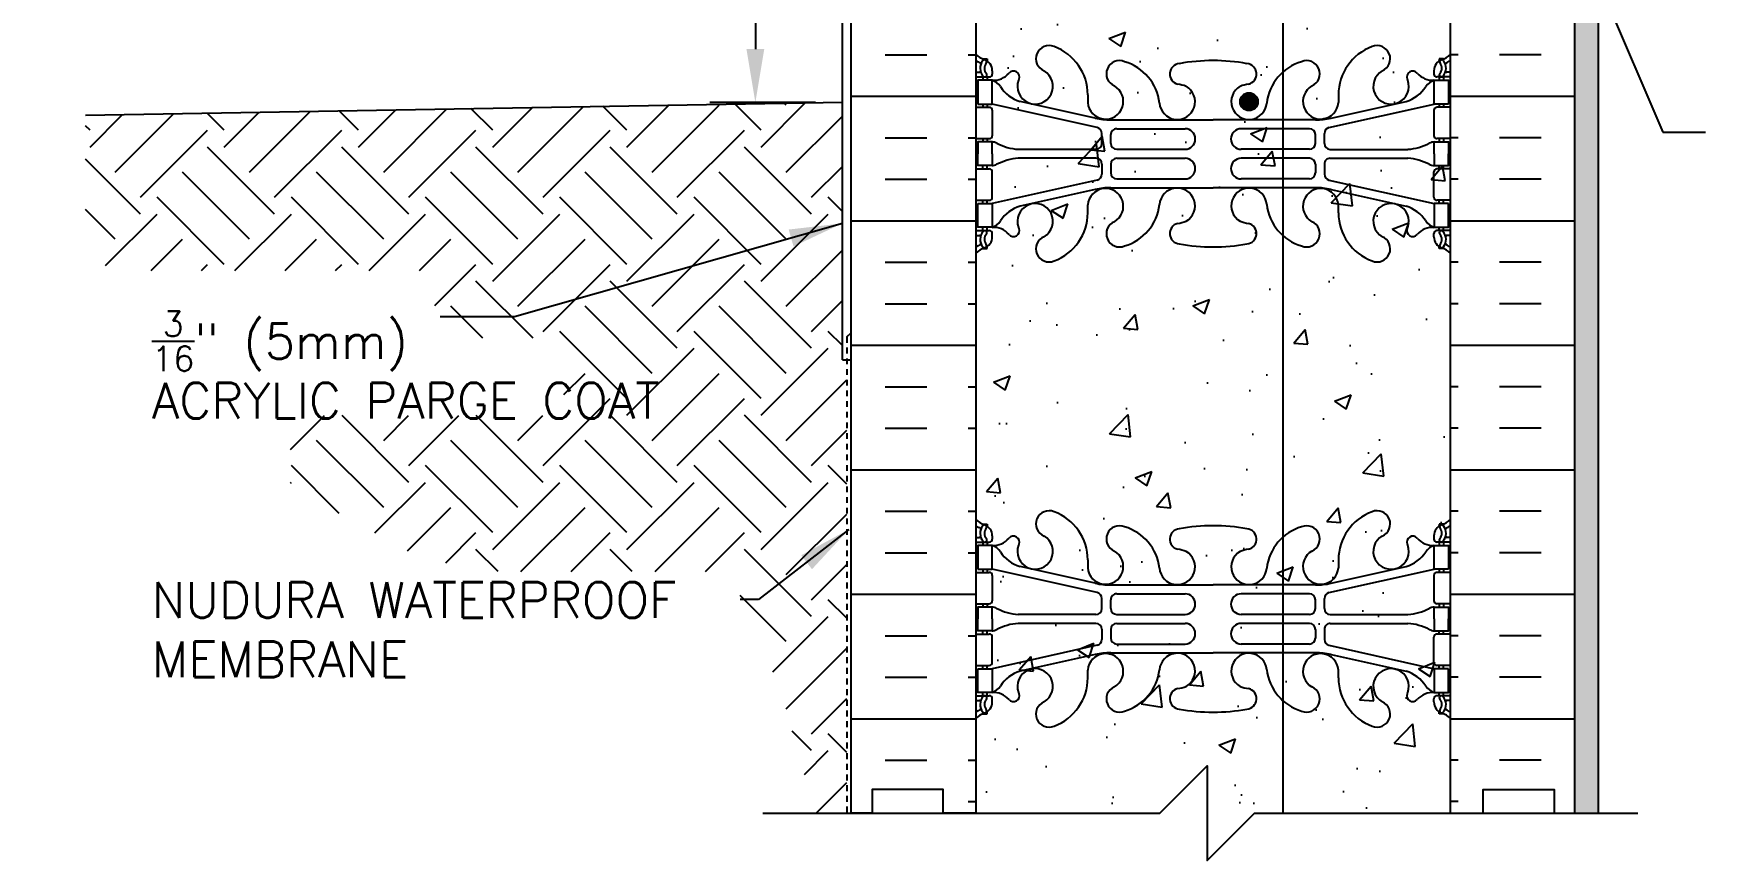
# Model space of a CAD drawing. Header units: inches. Extents: x 109 to 215, y 87 to 157.
# Drawn here: x 152.19 to 187.43, y 110.36 to 127.8 of the extents above; entities that cross this region are included whole.
import ezdxf

# ---------------------------------------------------------------- set-up
doc = ezdxf.new("R2010")
doc.units = ezdxf.units.IN
doc.header["$LTSCALE"] = 0.5
doc.header["$MEASUREMENT"] = 0
doc.linetypes.add('DASHED2', pattern=[0.375, 0.25, -0.125])
for name, color, linetype in [('HATCH', 12, 'Continuous'), ('line25', 2, 'Continuous'), ('LINE3', 3, 'Continuous'), ('LINE50', 5, 'Continuous'), ('LINE9', 9, 'Continuous'), ('TEXT', 4, 'Continuous'), ('Web_Edge', 9, 'Continuous')]:
    doc.layers.add(name, color=color, linetype=linetype)
doc.styles.add('DIM', font='romans.shx', dxfattribs={"width": 0.7})
doc.styles.add('ROMANS', font='romans.shx', dxfattribs={"height": 0.75})
doc.dimstyles.new('ext_12', dxfattribs={"dimscale": 12, "dimtxt": 0.09375, "dimasz": 0.09375, "dimexe": 0.09375, "dimexo": 0.0625, "dimgap": 0.0625, "dimtad": 1, "dimdec": 1, "dimzin": 3, "dimdsep": 46, "dimlunit": 4, "dimtxsty": 'DIM', "dimcen": 0.09, "dimdle": 0.09375, "dimclrt": 4, "dimadec": 0, "dimazin": 0, "dimtfac": 1, "dimtdec": 1, "dimtmove": 2, "dimatfit": 3, "dimfxl": 0, "dimfrac": 2, "dimtolj": 1, "dimtzin": 0, "dimarcsym": 0})

# ---------------------------------------------------------------- blocks, each defined once
blk = doc.blocks.new('10 web')
at = {"layer": 'Web_Edge'}
for p, q in [((-4.854, 6.903), (-4.764, 6.903)), ((-4.764, 6.903), (-4.764, 6.861)), ((4.854, 6.903), (4.764, 6.903)), ((4.764, 6.903), (4.764, 6.861)), ((-5, 6.624), (-4.922, 6.624)), ((-5, 6.524), (-4.717, 6.524)), ((-4.854, 6.524), (-4.854, 6.454)), ((-4.764, 6.524), (-4.764, 6.454)), ((-4.654, 6.654), (-4.654, 6.586)), ((-4.102, 6.458), (-4.09, 6.479)), ((4.102, 6.458), (4.09, 6.479)), ((4.654, 6.654), (4.654, 6.586)), ((5, 6.524), (4.716, 6.524)), ((4.764, 6.524), (4.764, 6.454)), ((4.854, 6.524), (4.854, 6.454)), ((5, 6.624), (4.922, 6.624)), ((-2.485, 5.655), (-4.066, 6.008)), ((-2.64, 6.147), (-2.641, 5.983)), ((2.485, 5.655), (4.066, 6.008)), ((2.64, 6.147), (2.641, 5.983)), ((-5, 5.884), (-4.717, 5.884)), ((-4.854, 5.954), (-4.854, 5.884)), ((-4.764, 5.954), (-4.764, 5.884)), ((-2.441, 5.457), (-4.659, 5.954)), ((-4.654, 5.821), (-4.654, 5.286)), ((2.441, 5.457), (4.659, 5.954)), ((4.654, 5.821), (4.654, 5.286)), ((5, 5.884), (4.716, 5.884)), ((4.764, 5.954), (4.764, 5.884)), ((4.854, 5.954), (4.854, 5.884)), ((-2.344, 5.123), (-2.344, 5.335)), ((-2.158, 5.619), (0, 5.619)), ((-2.156, 5.124), (-2.156, 5.308)), ((-2.031, 5.433), (-0.592, 5.433)), ((2.158, 5.619), (0, 5.619)), ((2.031, 5.433), (0.592, 5.433)), ((2.156, 5.124), (2.156, 5.308)), ((2.344, 5.123), (2.344, 5.335)), ((-5, 5.224), (-4.717, 5.224)), ((-4.854, 5.224), (-4.854, 5.154)), ((-4.764, 5.224), (-4.764, 5.154)), ((-2.469, 4.998), (-4.106, 4.998)), ((-2.031, 4.999), (-0.592, 4.999)), ((2.031, 4.999), (0.592, 4.999)), ((2.469, 4.998), (4.106, 4.998)), ((5, 5.224), (4.716, 5.224)), ((4.764, 5.224), (4.764, 5.154)), ((4.854, 5.224), (4.854, 5.154)), ((-5, 4.584), (-4.717, 4.584)), ((-4.854, 4.584), (-4.854, 4.654)), ((-4.764, 4.584), (-4.764, 4.654)), ((-2.469, 4.81), (-4.106, 4.81)), ((-2.344, 4.685), (-2.344, 4.472)), ((-2.156, 4.684), (-2.156, 4.5)), ((-2.031, 4.809), (-0.592, 4.809)), ((2.031, 4.809), (0.592, 4.809)), ((2.156, 4.684), (2.156, 4.5)), ((2.344, 4.685), (2.344, 4.472)), ((2.469, 4.81), (4.106, 4.81)), ((5, 4.584), (4.716, 4.584)), ((4.764, 4.584), (4.764, 4.654)), ((4.854, 4.584), (4.854, 4.654)), ((-2.441, 4.35), (-4.659, 3.854)), ((-4.654, 3.986), (-4.654, 4.521)), ((-2.031, 4.375), (-0.592, 4.375)), ((2.031, 4.375), (0.592, 4.375)), ((2.441, 4.35), (4.659, 3.854)), ((4.654, 3.986), (4.654, 4.521)), ((-5, 3.924), (-4.717, 3.924)), ((-4.854, 3.854), (-4.854, 3.924)), ((-4.764, 3.854), (-4.764, 3.924)), ((-2.485, 4.152), (-4.066, 3.799)), ((-2.158, 4.188), (0, 4.188)), ((2.158, 4.188), (0, 4.188)), ((2.485, 4.152), (4.066, 3.799)), ((5, 3.924), (4.716, 3.924)), ((4.764, 3.854), (4.764, 3.924)), ((4.854, 3.854), (4.854, 3.924)), ((-2.64, 3.66), (-2.641, 3.825)), ((2.64, 3.66), (2.641, 3.825)), ((-5, 3.284), (-4.717, 3.284)), ((-5, 3.184), (-4.922, 3.184)), ((-4.854, 3.284), (-4.854, 3.354)), ((-4.764, 3.284), (-4.764, 3.354)), ((-4.654, 3.154), (-4.654, 3.221)), ((-4.102, 3.35), (-4.09, 3.328)), ((4.102, 3.35), (4.09, 3.328)), ((4.654, 3.154), (4.654, 3.221)), ((5, 3.284), (4.716, 3.284)), ((4.764, 3.284), (4.764, 3.354)), ((4.854, 3.284), (4.854, 3.354)), ((5, 3.184), (4.922, 3.184)), ((-4.854, 2.905), (-4.764, 2.905)), ((-4.764, 2.905), (-4.764, 2.947)), ((4.764, 2.905), (4.764, 2.947)), ((4.854, 2.905), (4.764, 2.905)), ((-4.854, -2.905), (-4.764, -2.905)), ((-4.764, -2.905), (-4.764, -2.947)), ((-4.654, -3.154), (-4.654, -3.221)), ((4.654, -3.154), (4.654, -3.221)), ((4.854, -2.905), (4.764, -2.905)), ((4.764, -2.905), (4.764, -2.947)), ((-5, -3.184), (-4.922, -3.184)), ((-5, -3.284), (-4.717, -3.284)), ((-4.854, -3.284), (-4.854, -3.354)), ((-4.764, -3.284), (-4.764, -3.354)), ((-4.102, -3.35), (-4.09, -3.328)), ((4.102, -3.35), (4.09, -3.328)), ((5, -3.284), (4.716, -3.284)), ((4.764, -3.284), (4.764, -3.354)), ((4.854, -3.284), (4.854, -3.354)), ((5, -3.184), (4.922, -3.184)), ((-4.854, -3.854), (-4.854, -3.924)), ((-4.764, -3.854), (-4.764, -3.924)), ((-2.441, -4.35), (-4.659, -3.854)), ((-2.485, -4.152), (-4.066, -3.799)), ((-2.64, -3.66), (-2.641, -3.825)), ((2.441, -4.35), (4.659, -3.854)), ((2.485, -4.152), (4.066, -3.799)), ((2.64, -3.66), (2.641, -3.825)), ((4.764, -3.854), (4.764, -3.924)), ((4.854, -3.854), (4.854, -3.924)), ((-5, -3.924), (-4.717, -3.924)), ((-4.654, -3.986), (-4.654, -4.521)), ((-2.158, -4.188), (0, -4.188)), ((2.158, -4.188), (0, -4.188)), ((4.654, -3.986), (4.654, -4.521)), ((5, -3.924), (4.716, -3.924)), ((-2.344, -4.685), (-2.344, -4.472)), ((-2.156, -4.684), (-2.156, -4.5)), ((-2.031, -4.375), (-0.592, -4.375)), ((2.031, -4.375), (0.592, -4.375)), ((2.156, -4.684), (2.156, -4.5)), ((2.344, -4.685), (2.344, -4.472)), ((-5, -4.584), (-4.717, -4.584)), ((-4.854, -4.584), (-4.854, -4.654)), ((-4.764, -4.584), (-4.764, -4.654)), ((-2.469, -4.81), (-4.106, -4.81)), ((-2.031, -4.809), (-0.592, -4.809)), ((2.031, -4.809), (0.592, -4.809)), ((2.469, -4.81), (4.106, -4.81)), ((5, -4.584), (4.716, -4.584)), ((4.764, -4.584), (4.764, -4.654)), ((4.854, -4.584), (4.854, -4.654)), ((-5, -5.224), (-4.717, -5.224)), ((-4.854, -5.224), (-4.854, -5.154)), ((-4.764, -5.224), (-4.764, -5.154)), ((-2.469, -4.998), (-4.106, -4.998)), ((-2.344, -5.123), (-2.344, -5.335)), ((-2.156, -5.124), (-2.156, -5.308)), ((-2.031, -4.999), (-0.592, -4.999)), ((2.031, -4.999), (0.592, -4.999)), ((2.156, -5.124), (2.156, -5.308)), ((2.344, -5.123), (2.344, -5.335)), ((2.469, -4.998), (4.106, -4.998)), ((5, -5.224), (4.716, -5.224)), ((4.764, -5.224), (4.764, -5.154)), ((4.854, -5.224), (4.854, -5.154)), ((-2.441, -5.457), (-4.659, -5.954)), ((-4.654, -5.821), (-4.654, -5.286)), ((-2.158, -5.619), (0, -5.619)), ((-2.031, -5.433), (-0.592, -5.433)), ((2.158, -5.619), (0, -5.619)), ((2.031, -5.433), (0.592, -5.433)), ((2.441, -5.457), (4.659, -5.954)), ((4.654, -5.821), (4.654, -5.286)), ((-5, -5.884), (-4.717, -5.884)), ((-4.854, -5.954), (-4.854, -5.884)), ((-4.764, -5.954), (-4.764, -5.884)), ((-2.485, -5.655), (-4.066, -6.008)), ((-2.64, -6.147), (-2.641, -5.983)), ((2.485, -5.655), (4.066, -6.008)), ((2.64, -6.147), (2.641, -5.983)), ((5, -5.884), (4.716, -5.884)), ((4.764, -5.954), (4.764, -5.884)), ((4.854, -5.954), (4.854, -5.884)), ((-5, -6.524), (-4.717, -6.524)), ((-5, -6.624), (-4.922, -6.624)), ((-4.854, -6.524), (-4.854, -6.454)), ((-4.764, -6.524), (-4.764, -6.454)), ((-4.654, -6.654), (-4.654, -6.586)), ((-4.102, -6.458), (-4.09, -6.479)), ((4.102, -6.458), (4.09, -6.479)), ((4.654, -6.654), (4.654, -6.586)), ((5, -6.524), (4.716, -6.524)), ((4.764, -6.524), (4.764, -6.454)), ((4.854, -6.524), (4.854, -6.454)), ((5, -6.624), (4.922, -6.624)), ((-4.854, -6.903), (-4.764, -6.903)), ((-4.764, -6.903), (-4.764, -6.861)), ((4.764, -6.903), (4.764, -6.861)), ((4.854, -6.903), (4.764, -6.903))]:
    blk.add_line(p, q, dxfattribs=at)
for points in [[(-4.959, 5.954), (-4.659, 5.954), (-4.659, 6.454), (-4.959, 6.454)], [(4.959, 5.954), (4.659, 5.954), (4.659, 6.454), (4.959, 6.454)], [(-4.959, 3.854), (-4.659, 3.854), (-4.659, 3.354), (-4.959, 3.354)], [(4.959, 3.854), (4.659, 3.854), (4.659, 3.354), (4.959, 3.354)], [(-4.959, -3.854), (-4.659, -3.854), (-4.659, -3.354), (-4.959, -3.354)], [(4.959, -3.854), (4.659, -3.854), (4.659, -3.354), (4.959, -3.354)], [(-4.959, -5.954), (-4.659, -5.954), (-4.659, -6.454), (-4.959, -6.454)], [(4.959, -5.954), (4.659, -5.954), (4.659, -6.454), (4.959, -6.454)]]:
    blk.add_lwpolyline(points, close=True, dxfattribs=at)
for points in [[(-4.659, 4.904), (-4.659, 5.154), (-4.959, 5.154), (-4.959, 4.904)], [(4.659, 4.904), (4.659, 5.154), (4.959, 5.154), (4.959, 4.904)], [(-4.659, 4.904), (-4.659, 4.654), (-4.959, 4.654), (-4.959, 4.904)], [(4.659, 4.904), (4.659, 4.654), (4.959, 4.654), (4.959, 4.904)], [(-4.659, -4.904), (-4.659, -4.654), (-4.959, -4.654), (-4.959, -4.904)], [(-4.659, -4.904), (-4.659, -5.154), (-4.959, -5.154), (-4.959, -4.904)], [(4.659, -4.904), (4.659, -4.654), (4.959, -4.654), (4.959, -4.904)], [(4.659, -4.904), (4.659, -5.154), (4.959, -5.154), (4.959, -4.904)]]:
    blk.add_lwpolyline(points, dxfattribs=at)
for centre, radius, start, end in [((-3.456, 6.908), 0.277, 67.32, 247.32), ((-3.732, 6.141), 1.092, 0.3332, 69.4825), ((3.732, 6.141), 1.092, 110.5175, 179.6668), ((3.456, 6.908), 0.277, 292.68, 112.68), ((-4.654, 7.361), 0.5, 226.2122, 250.5288), ((-4.654, 7.361), 0.6, 234.7832, 245.0748), ((-4.66, 6.708), 0.25, 140.1145, 222.4609), ((-4.916, 6.798), 0.021, 343.464, 63.9957), ((-4.818, 6.839), 0.045, 321.448, 139.1879), ((-4.904, 6.654), 0.25, 0, 70.5288), ((-4.66, 6.708), 0.16, 140.0001, 222.4609), ((-1.973, 6.591), 0.277, 67.32, 247.32), ((-2.157, 5.854), 1.034, 6.6669, 73.6635), ((-0.694, 6.586), 0.22, 95.1835, 255.7396), ((-0.017, 3.092), 3.777, 89.7394, 100.6275), ((0.017, 3.092), 3.777, 79.3725, 90.2606), ((0.694, 6.586), 0.22, 284.2604, 84.8165), ((2.157, 5.854), 1.034, 106.3365, 173.3331), ((1.973, 6.591), 0.277, 292.68, 112.68), ((4.904, 6.654), 0.25, 109.4712, 180), ((4.818, 6.839), 0.045, 40.8121, 218.552), ((4.66, 6.708), 0.16, 317.5391, 39.9999), ((4.654, 7.361), 0.5, 289.4712, 313.7891), ((4.66, 6.708), 0.25, 317.5391, 39.8855), ((4.916, 6.798), 0.021, 116.0043, 196.536), ((4.654, 7.361), 0.6, 294.9252, 305.2168), ((-4.922, 6.643), 0.0196, 269.4032, 15.4901), ((-4.812, 6.57), 0.045, 222.4609, 42.4609), ((-4.717, 6.586), 0.0625, 270, 0), ((-4.634, 6.894), 0.441, 266.7976, 318.9873), ((-4.781, 6.111), 0.364, 34.9775, 70.3387), ((-4.207, 6.523), 0.125, 339.6243, 138.9873), ((-3.75, 6.327), 0.375, 159.6243, 60.0685), ((-0.863, 5.546), 0.834, 69.3729, 82.1063), ((0.863, 5.546), 0.834, 97.8937, 110.6271), ((3.75, 6.327), 0.375, 119.9315, 20.3757), ((4.207, 6.523), 0.125, 41.0127, 200.3757), ((4.634, 6.894), 0.441, 221.0127, 273.2024), ((4.781, 6.111), 0.364, 109.6613, 145.0225), ((4.716, 6.586), 0.0625, 180, 270), ((4.812, 6.57), 0.045, 137.5391, 317.5391), ((4.922, 6.643), 0.0196, 164.5099, 270.5968), ((-3.858, 6.722), 0.743, 212.7919, 253.8107), ((-2.267, 6.01), 0.375, 184.2448, 60.0685), ((-0.756, 6.002), 0.375, 184.2448, 60.0685), ((0.756, 6.002), 0.375, 119.9315, 355.7552), ((2.267, 6.01), 0.375, 119.9315, 355.7552), ((3.858, 6.722), 0.743, 286.1893, 327.2081), ((-4.717, 5.821), 0.0625, 0, 90), ((-2.158, 7.119), 1.5, 257.4135, 270), ((2.158, 7.119), 1.5, 270, 282.5865), ((4.716, 5.821), 0.0625, 90, 180), ((-4.717, 5.286), 0.0625, 270, 0), ((-2.469, 5.335), 0.125, 0, 77.3767), ((-2.031, 5.308), 0.125, 90, 180), ((-0.592, 5.216), 0.217, 270, 90), ((0.592, 5.216), 0.217, 90, 270), ((2.031, 5.308), 0.125, 0, 90), ((2.469, 5.335), 0.125, 102.6233, 180), ((4.716, 5.286), 0.0625, 180, 270), ((-4.663, 4.935), 0.219, 60.4937, 88.92), ((-4.018, 6.165), 1.17, 242.6365, 265.6505), ((-2.469, 5.123), 0.125, 270, 0), ((-2.031, 5.124), 0.125, 180, 270), ((2.031, 5.124), 0.125, 270, 360), ((2.469, 5.123), 0.125, 180, 270), ((4.018, 6.165), 1.17, 274.3495, 297.3635), ((4.663, 4.935), 0.219, 91.08, 119.5063), ((-4.717, 4.521), 0.0625, 0, 90), ((-4.663, 4.873), 0.219, 271.08, 299.5063), ((-4.018, 3.643), 1.17, 94.3495, 117.3635), ((-2.469, 4.685), 0.125, 0, 90), ((-2.031, 4.684), 0.125, 90, 180), ((-0.592, 4.592), 0.217, 270, 90), ((0.592, 4.592), 0.217, 90, 270), ((2.031, 4.684), 0.125, 0, 90), ((2.469, 4.685), 0.125, 90, 180), ((4.018, 3.643), 1.17, 62.6365, 85.6505), ((4.663, 4.873), 0.219, 240.4937, 268.92), ((4.716, 4.521), 0.0625, 90, 180), ((-2.469, 4.472), 0.125, 282.6233, 0), ((-2.031, 4.5), 0.125, 180, 270), ((2.031, 4.5), 0.125, 270, 0), ((2.469, 4.472), 0.125, 180, 257.3767), ((-4.717, 3.986), 0.0625, 270, 0), ((-2.267, 3.797), 0.375, 299.9315, 175.7552), ((-2.158, 2.688), 1.5, 90, 102.5865), ((-0.756, 3.806), 0.375, 299.9315, 175.7552), ((0.756, 3.806), 0.375, 4.2448, 240.0685), ((2.267, 3.797), 0.375, 4.2448, 240.0685), ((2.158, 2.688), 1.5, 77.4135, 90), ((4.716, 3.986), 0.0625, 180, 270), ((-3.858, 3.085), 0.743, 106.1893, 147.2081), ((-3.75, 3.48), 0.375, 299.9315, 200.3757), ((-3.732, 3.667), 1.092, 290.5175, 359.6668), ((-2.157, 3.954), 1.034, 286.3365, 353.3331), ((2.157, 3.954), 1.034, 186.6669, 253.6635), ((3.732, 3.667), 1.092, 180.3332, 249.4825), ((3.75, 3.48), 0.375, 339.6243, 240.0685), ((3.858, 3.085), 0.743, 32.7919, 73.8107), ((-4.922, 3.164), 0.0196, 344.5099, 90.5968), ((-4.66, 3.099), 0.25, 137.5391, 219.8855), ((-4.812, 3.238), 0.045, 317.5391, 137.5391), ((-4.66, 3.099), 0.16, 137.5391, 219.9999), ((-4.717, 3.221), 0.0625, 360, 90), ((-4.781, 3.696), 0.364, 289.6613, 325.0225), ((-4.634, 2.913), 0.441, 41.0127, 93.2024), ((-4.207, 3.285), 0.125, 221.0127, 20.3757), ((-1.973, 3.217), 0.277, 112.68, 292.68), ((-0.694, 3.222), 0.22, 104.2604, 264.8165), ((-0.863, 4.262), 0.834, 277.8937, 290.6271), ((0.863, 4.262), 0.834, 249.3729, 262.1063), ((0.694, 3.222), 0.22, 275.1835, 75.7396), ((1.973, 3.217), 0.277, 247.32, 67.32), ((4.207, 3.285), 0.125, 159.6243, 318.9873), ((4.634, 2.913), 0.441, 86.7976, 138.9873), ((4.781, 3.696), 0.364, 214.9775, 250.3387), ((4.716, 3.221), 0.0625, 90, 180), ((4.812, 3.238), 0.045, 42.4609, 222.4609), ((4.66, 3.099), 0.16, 320.0001, 42.4609), ((4.66, 3.099), 0.25, 320.1145, 42.4609), ((4.922, 3.164), 0.0196, 89.4032, 195.4901), ((-4.654, 2.447), 0.6, 114.9252, 125.2158), ((-4.654, 2.447), 0.5, 109.4712, 133.7878), ((-4.916, 3.01), 0.021, 296.0043, 16.536), ((-4.818, 2.968), 0.045, 220.8121, 38.552), ((-4.904, 3.154), 0.25, 289.4712, 360), ((-3.456, 2.9), 0.277, 112.68, 292.68), ((-0.017, 6.716), 3.777, 259.3725, 270.2606), ((0.017, 6.716), 3.777, 269.7394, 280.6275), ((3.456, 2.9), 0.277, 247.32, 67.32), ((4.904, 3.154), 0.25, 180, 250.5288), ((4.818, 2.968), 0.045, 141.448, 319.1879), ((4.654, 2.447), 0.5, 46.2109, 70.5288), ((4.916, 3.01), 0.021, 163.464, 243.9957), ((4.654, 2.447), 0.6, 54.7832, 65.0748), ((-4.654, -2.447), 0.5, 226.2122, 250.5288), ((-3.456, -2.9), 0.277, 67.32, 247.32), ((-3.732, -3.667), 1.092, 0.3332, 69.4825), ((3.732, -3.667), 1.092, 110.5175, 179.6668), ((3.456, -2.9), 0.277, 292.68, 112.68), ((4.654, -2.447), 0.5, 289.4712, 313.7891), ((-4.654, -2.447), 0.6, 234.7842, 245.0748), ((-4.922, -3.164), 0.0196, 269.4032, 15.4901), ((-4.66, -3.099), 0.25, 140.1145, 222.4609), ((-4.916, -3.01), 0.021, 343.464, 63.9957), ((-4.818, -2.968), 0.045, 321.448, 139.1879), ((-4.904, -3.154), 0.25, 0, 70.5288), ((-4.66, -3.099), 0.16, 140.0001, 222.4609), ((-4.207, -3.285), 0.125, 339.6243, 138.9873), ((-3.75, -3.48), 0.375, 159.6243, 60.0685), ((-1.973, -3.217), 0.277, 67.32, 247.32), ((-2.157, -3.954), 1.034, 6.6669, 73.6635), ((-0.694, -3.222), 0.22, 95.1835, 255.7396), ((-0.017, -6.716), 3.777, 89.7394, 100.6275), ((0.017, -6.716), 3.777, 79.3725, 90.2606), ((0.694, -3.222), 0.22, 284.2604, 84.8165), ((2.157, -3.954), 1.034, 106.3365, 173.3331), ((1.973, -3.217), 0.277, 292.68, 112.68), ((3.75, -3.48), 0.375, 119.9315, 20.3757), ((4.207, -3.285), 0.125, 41.0127, 200.3757), ((4.904, -3.154), 0.25, 109.4712, 180), ((4.818, -2.968), 0.045, 40.8121, 218.552), ((4.66, -3.099), 0.16, 317.5391, 39.9999), ((4.66, -3.099), 0.25, 317.5391, 39.8855), ((4.916, -3.01), 0.021, 116.0043, 196.536), ((4.922, -3.164), 0.0196, 164.5099, 270.5968), ((4.654, -2.447), 0.6, 294.9252, 305.2168), ((-4.812, -3.238), 0.045, 222.4609, 42.4609), ((-4.717, -3.221), 0.0625, 270, 0), ((-4.634, -2.913), 0.441, 266.7976, 318.9873), ((-4.781, -3.696), 0.364, 34.9775, 70.3387), ((-3.858, -3.085), 0.743, 212.7919, 253.8107), ((-2.267, -3.797), 0.375, 184.2448, 60.0685), ((-0.756, -3.806), 0.375, 184.2448, 60.0685), ((-0.863, -4.262), 0.834, 69.3729, 82.1063), ((0.756, -3.806), 0.375, 119.9315, 355.7552), ((0.863, -4.262), 0.834, 97.8937, 110.6271), ((2.267, -3.797), 0.375, 119.9315, 355.7552), ((3.858, -3.085), 0.743, 286.1893, 327.2081), ((4.634, -2.913), 0.441, 221.0127, 273.2024), ((4.781, -3.696), 0.364, 109.6613, 145.0225), ((4.716, -3.221), 0.0625, 180, 270), ((4.812, -3.238), 0.045, 137.5391, 317.5391), ((-4.717, -3.986), 0.0625, 0, 90), ((-2.158, -2.688), 1.5, 257.4135, 270), ((2.158, -2.688), 1.5, 270, 282.5865), ((4.716, -3.986), 0.0625, 90, 180), ((-4.717, -4.521), 0.0625, 270, 0), ((-2.469, -4.472), 0.125, 0, 77.3767), ((-2.031, -4.5), 0.125, 90, 180), ((-0.592, -4.592), 0.217, 270, 90), ((0.592, -4.592), 0.217, 90, 270), ((2.031, -4.5), 0.125, 0, 90), ((2.469, -4.472), 0.125, 102.6233, 180), ((4.716, -4.521), 0.0625, 180, 270), ((-4.663, -4.873), 0.219, 60.4937, 88.92), ((-4.018, -3.643), 1.17, 242.6365, 265.6505), ((-2.469, -4.685), 0.125, 270, 0), ((-2.031, -4.684), 0.125, 180, 270), ((2.031, -4.684), 0.125, 270, 360), ((2.469, -4.685), 0.125, 180, 270), ((4.018, -3.643), 1.17, 274.3495, 297.3635), ((4.663, -4.873), 0.219, 91.08, 119.5063), ((-4.717, -5.286), 0.0625, 0, 90), ((-4.663, -4.935), 0.219, 271.08, 299.5063), ((-4.018, -6.165), 1.17, 94.3495, 117.3635), ((-2.469, -5.123), 0.125, 0, 90), ((-2.031, -5.124), 0.125, 90, 180), ((-0.592, -5.216), 0.217, 270, 90), ((0.592, -5.216), 0.217, 90, 270), ((2.031, -5.124), 0.125, 0, 90), ((2.469, -5.123), 0.125, 90, 180), ((4.018, -6.165), 1.17, 62.6365, 85.6505), ((4.663, -4.935), 0.219, 240.4937, 268.92), ((4.716, -5.286), 0.0625, 90, 180), ((-2.267, -6.01), 0.375, 299.9315, 175.7552), ((-2.158, -7.119), 1.5, 90, 102.5865), ((-2.469, -5.335), 0.125, 282.6233, 0), ((-2.031, -5.308), 0.125, 180, 270), ((-0.756, -6.002), 0.375, 299.9315, 175.7552), ((0.756, -6.002), 0.375, 4.2448, 240.0685), ((2.267, -6.01), 0.375, 4.2448, 240.0685), ((2.031, -5.308), 0.125, 270, 0), ((2.158, -7.119), 1.5, 77.4135, 90), ((2.469, -5.335), 0.125, 180, 257.3767), ((-4.717, -5.821), 0.0625, 270, 0), ((-3.75, -6.327), 0.375, 299.9315, 200.3757), ((-2.157, -5.854), 1.034, 286.3365, 353.3331), ((2.157, -5.854), 1.034, 186.6669, 253.6635), ((3.75, -6.327), 0.375, 339.6243, 240.0685), ((4.716, -5.821), 0.0625, 180, 270), ((-4.781, -6.111), 0.364, 289.6613, 325.0225), ((-3.858, -6.722), 0.743, 106.1893, 147.2081), ((-3.732, -6.141), 1.092, 290.5175, 359.6668), ((-1.973, -6.591), 0.277, 112.68, 292.68), ((-0.863, -5.546), 0.834, 277.8937, 290.6271), ((0.863, -5.546), 0.834, 249.3729, 262.1063), ((1.973, -6.591), 0.277, 247.32, 67.32), ((3.732, -6.141), 1.092, 180.3332, 249.4825), ((3.858, -6.722), 0.743, 32.7919, 73.8107), ((4.781, -6.111), 0.364, 214.9775, 250.3387), ((-4.922, -6.643), 0.0196, 344.5099, 90.5968), ((-4.66, -6.708), 0.25, 137.5391, 219.8855), ((-4.812, -6.57), 0.045, 317.5391, 137.5391), ((-4.904, -6.654), 0.25, 289.4712, 360), ((-4.66, -6.708), 0.16, 137.5391, 219.9999), ((-4.717, -6.586), 0.0625, 360, 90), ((-4.634, -6.894), 0.441, 41.0127, 93.2024), ((-4.207, -6.523), 0.125, 221.0127, 20.3757), ((-3.456, -6.908), 0.277, 112.68, 292.68), ((-0.694, -6.586), 0.22, 104.2604, 264.8165), ((0.694, -6.586), 0.22, 275.1835, 75.7396), ((3.456, -6.908), 0.277, 247.32, 67.32), ((4.207, -6.523), 0.125, 159.6243, 318.9873), ((4.634, -6.894), 0.441, 86.7976, 138.9873), ((4.716, -6.586), 0.0625, 90, 180), ((4.904, -6.654), 0.25, 180, 250.5288), ((4.812, -6.57), 0.045, 42.4609, 222.4609), ((4.66, -6.708), 0.16, 320.0001, 42.4609), ((4.66, -6.708), 0.25, 320.1145, 42.4609), ((4.922, -6.643), 0.0196, 89.4032, 195.4901), ((-4.654, -7.361), 0.6, 114.9252, 125.2168), ((-4.654, -7.361), 0.5, 109.4712, 133.7878), ((-4.916, -6.798), 0.021, 296.0043, 16.536), ((-4.818, -6.839), 0.045, 220.8121, 38.552), ((-0.017, -3.092), 3.777, 259.3725, 270.2606), ((0.017, -3.092), 3.777, 269.7394, 280.6275), ((4.818, -6.839), 0.045, 141.448, 319.1879), ((4.654, -7.361), 0.5, 46.2109, 70.5288), ((4.916, -6.798), 0.021, 163.464, 243.9957), ((4.654, -7.361), 0.6, 54.7832, 65.0748)]:
    blk.add_arc(centre, radius, start, end, dxfattribs=at)
for points in [[(-2.156, 5.129), (-2.156, 5.303)], [(2.156, 5.129), (2.156, 5.303)], [(-2.156, 4.679), (-2.156, 4.505)], [(2.156, 4.679), (2.156, 4.505)], [(-2.156, -4.679), (-2.156, -4.505)], [(2.156, -4.679), (2.156, -4.505)], [(-2.156, -5.129), (-2.156, -5.303)], [(2.156, -5.129), (2.156, -5.303)]]:
    blk.add_open_spline(points, degree=1, dxfattribs=at)

msp = doc.modelspace()

# ---------------------------------------------------------------- hatches: boundary and pattern name
at = {"layer": 'HATCH'}
h = msp.add_hatch(dxfattribs=at)
h.set_pattern_fill('AR-CONC', color=256, scale=0.5, style=0)
h.paths.add_polyline_path([(182.053, 141.41), (179.55, 141.41, -0.414214), (179.05, 141.91), (179.05, 143.41), (179.55, 143.41), (179.55, 142.01, 0.414214), (179.65, 141.91), (182.053, 141.91), (182.053, 146.285), (182.053, 147.36), (182.053, 154.545, 0.481314), (181.681, 154.475, 0.520567), (181.32, 154.475, 0.520567), (180.811, 154.475, 0.520567), (180.696, 154.425, 0.520567), (180.088, 154.425, 0.039409), (180.053, 154.468, 0.039409), (180.018, 154.425, 0.520567), (179.411, 154.425, 0.520567), (179.296, 154.475, 0.520567), (178.787, 154.475, 0.520567), (178.425, 154.475, 0.520567), (178.031, 154.524, 0.520567), (177.637, 154.475, 0.520567), (177.276, 154.475, 0.520567), (176.767, 154.475, 0.520567), (176.652, 154.425, 0.52531), (176.042, 154.421), (176.042, 154.43, 0.515679), (175.47, 154.425, 0.520567), (174.863, 154.425, 0.520567), (174.386, 154.425, 0.520567), (174.173, 154.425, 0.520567), (173.96, 154.425, 0.520567), (173.483, 154.425, 0.520567), (172.925, 154.425, 0.520567), (172.63, 154.425, 0.464822), (172.053, 154.425), (172.053, 147.617), (172.077, 147.601), (172.053, 147.601), (172.053, 147.36), (172.053, 129.36), (172.053, 111.36), (175.928, 111.36), (176.928, 112.36), (176.928, 110.36), (177.928, 111.36), (182.053, 111.36), (182.053, 129.36), (182.053, 131.785), (182.053, 136.16), (179.65, 136.16, 0.414214), (179.55, 136.06), (179.55, 134.66), (179.05, 134.66), (179.05, 136.16, -0.414214), (179.55, 136.66), (182.053, 136.66)])
h.paths.add_polyline_path([(179.624, 144.366, -1), (179.999, 144.366, -1)], flags=16)
h.paths.add_polyline_path([(176.864, 126.35, -1), (176.489, 126.35, -1)], flags=16)
h = msp.add_hatch(dxfattribs=at)
h.set_pattern_fill('AR-SAND', color=256, scale=0.25, style=0)
h.set_pattern_definition([(37.5, (73.5921, 14.04015), (-0.0157483, 0.4817059), [0, -0.38, 0, -0.425, 0, -0.40625]), (7.5, (73.5921, 14.04015), (0.4424442, 0.7055365), [0, -0.205, 0, -0.3425, 0, -0.13125]), (327.5, (73.2846, 14.04015), (0.7785355, 0.0014148), [0, -0.125, 0, -0.45, 0, -0.5875]), (317.5, (73.2846, 14.04015), (0.7515317, 0.219419), [0, -0.0625, 0, -0.295, 0, -0.3375])])
h.paths.add_polyline_path([(185.178, 133.91), (184.678, 133.91), (184.678, 129.36), (184.678, 111.36), (185.178, 111.36)])
h = msp.add_hatch(dxfattribs=at)
h.set_pattern_fill('INSUL', color=256, scale=7, style=0)
h.set_pattern_definition([(0, (-2754.1084, -285.649), (0, 2.625), []), (0, (-2754.1084, -284.774), (0, 2.625), [0.875, -0.875]), (0, (-2754.1084, -283.899), (0, 2.625), [0.875, -0.875])])
h.paths.add_polyline_path([(169.428, 111.36), (169.866, 111.36), (169.866, 111.86), (171.366, 111.86), (171.366, 111.36), (172.053, 111.36), (172.053, 129.36), (171.366, 129.36), (171.366, 129.86), (169.866, 129.86), (169.866, 129.36), (169.428, 129.36)])
h = msp.add_hatch(dxfattribs=at)
h.set_pattern_fill('INSUL', color=256, scale=7, style=0)
h.set_pattern_definition([(180, (3108.2148, -285.649), (0, 2.625), []), (180, (3108.2148, -284.774), (0, 2.625), [0.875, -0.875]), (180, (3108.2148, -283.899), (0, 2.625), [0.875, -0.875])])
h.paths.add_polyline_path([(184.678, 111.36), (184.241, 111.36), (184.241, 111.86), (182.741, 111.86), (182.741, 111.36), (182.053, 111.36), (182.053, 129.36), (182.741, 129.36), (182.741, 129.86), (184.241, 129.86), (184.241, 129.36), (184.678, 129.36)])
h = msp.add_hatch(dxfattribs=at)
h.set_pattern_fill('EARTH', color=256, scale=8, angle=45, style=0)
h.set_pattern_definition([(45, (69.592, 14.0358), (2e-16, 2.828427), [2, -2]), (45, (69.0618, 14.5661), (2e-16, 2.828427), [2, -2]), (45, (68.5314, 15.0964), (2e-16, 2.828427), [2, -2]), (135, (68.5314, 15.45), (-2.828427, 4e-16), [2, -2]), (135, (69.0618, 15.9803), (-2.828427, 4e-16), [2, -2]), (135, (69.592, 16.5107), (-2.828427, 4e-16), [2, -2])])
h.paths.add_polyline_path([(152.203, 124.17), (152.203, 124.17), (152.192, 124.178)])
h.paths.add_polyline_path([(153.292, 126.078), (153.292, 123.294), (153.304, 123.284), (153.331, 123.26), (153.358, 123.235), (153.386, 123.211), (153.413, 123.186), (153.44, 123.162), (153.467, 123.137), (153.494, 123.112), (153.521, 123.087), (153.548, 123.063), (153.575, 123.038), (153.602, 123.013), (153.628, 122.988), (153.655, 122.962), (153.682, 122.937), (153.708, 122.912), (153.735, 122.886), (153.761, 122.861), (153.788, 122.836), (153.814, 122.81), (153.821, 122.803), (160.65, 122.803), (160.65, 121.375), (163.37, 121.375), (163.37, 119.743), (157.612, 119.743), (157.612, 118.243), (160.31, 116.765), (160.346, 116.757), (160.381, 116.75), (160.416, 116.742), (160.451, 116.735), (160.487, 116.727), (160.522, 116.72), (160.557, 116.712), (160.592, 116.705), (160.627, 116.697), (160.662, 116.689), (160.697, 116.682), (160.732, 116.674), (160.767, 116.667), (160.802, 116.659), (160.837, 116.651), (160.872, 116.644), (160.906, 116.636), (160.941, 116.628), (160.976, 116.621), (161.011, 116.613), (161.045, 116.605), (161.08, 116.597), (161.114, 116.59), (161.149, 116.582), (161.183, 116.574), (161.218, 116.566), (161.252, 116.558), (161.287, 116.551), (161.321, 116.543), (161.355, 116.535), (161.39, 116.527), (161.424, 116.519), (161.458, 116.511), (161.492, 116.503), (161.526, 116.496), (161.56, 116.488), (161.594, 116.48), (161.628, 116.472), (161.662, 116.464), (161.696, 116.456), (161.699, 116.455), (167.088, 116.455), (167.088, 115.186), (167.093, 115.185), (167.561, 114.753), (167.867, 114.168), (168.678, 111.36), (169.334, 111.36), (169.334, 120.915), (169.241, 120.915), (169.241, 126.356)])
at = {"layer": 'LINE3'}
msp.add_hatch(color=256, dxfattribs=at).paths.add_polyline_path([(177.622, 126.362, 1), (177.997, 126.362, 1)])

# ---------------------------------------------------------------- linework, layer by layer
at = {"layer": 'line25'}
for p, q in [((172.053, 129.36), (172.053, 111.36)), ((182.053, 111.36), (182.053, 129.36))]:
    msp.add_line(p, q, dxfattribs=at)
at = {"layer": 'LINE3'}
msp.add_line((178.521, 152.289), (178.521, 111.36), dxfattribs=at)
msp.add_circle((177.809, 126.362), 0.188, dxfattribs=at)
at = {"layer": 'LINE50'}
for p, q in [((169.428, 111.36), (169.428, 129.36)), ((184.678, 111.36), (184.678, 129.36)), ((153.292, 126.078), (169.241, 126.356))]:
    msp.add_line(p, q, dxfattribs=at)
for points in [[(172.053, 111.36), (171.366, 111.36), (171.366, 111.86), (169.866, 111.86), (169.866, 111.36), (169.428, 111.36)], [(182.053, 111.36), (182.741, 111.36), (182.741, 111.86), (184.241, 111.86), (184.241, 111.36), (184.678, 111.36)]]:
    msp.add_lwpolyline(points, dxfattribs=at)
at = {"layer": 'LINE9'}
for p, q in [((185.178, 111.36), (185.178, 133.91)), ((169.241, 120.92), (169.241, 132.92)), ((169.241, 120.92), (169.428, 120.92))]:
    msp.add_line(p, q, dxfattribs=at)
at = {"layer": 'LINE9', "linetype": 'DASHED2'}
for q in [(169.428, 121.495), (169.334, 111.36)]:
    msp.add_line((169.334, 121.401), q, dxfattribs=at)
at = {"layer": 'LINE9'}
msp.add_lwpolyline([(167.564, 111.36), (175.928, 111.36), (176.928, 112.36), (176.928, 110.36), (177.928, 111.36), (186.006, 111.36)], dxfattribs=at)
at = {"layer": 'TEXT'}
for p, q in [((167.407, 131.235), (167.407, 127.471)), ((168.677, 126.346), (166.448, 126.346))]:
    msp.add_line(p, q, dxfattribs=at)
msp.add_solid([(167.219, 127.471), (167.594, 127.471), (167.406, 126.346)], dxfattribs=at)

# ---------------------------------------------------------------- block references
at = {"rotation": 180}
msp.add_blockref('10 web', (177.053, 120.36), dxfattribs=at)

# ---------------------------------------------------------------- texts
at = {"layer": 'TEXT', "char_height": 0.75, "attachment_point": 4, "style": 'ROMANS'}
for s, insert, width in [('\\A1;{\\H0.7x;\\S3/16;}" (5mm) \\PACRYLIC PARGE COAT', (154.687, 120.812), 11.74859), ('\\A1;NUDURA WATERPROOF MEMBRANE', (154.687, 115.23), 12.78313)]:
    msp.add_mtext(s, dxfattribs=dict(at, insert=insert, width=width))

# ---------------------------------------------------------------- leaders
at = {"layer": 'TEXT'}
for points in [[(183.366, 133.098), (186.534, 125.718), (187.431, 125.718)], [(169.241, 123.797), (162.328, 121.828), (160.766, 121.828)], [(169.374, 117.342), (167.474, 115.863), (167.087, 115.863)]]:
    msp.add_leader(points, dimstyle='ext_12', override={"dimgap": 0.0625, "dimtad": 0}, dxfattribs=at)

doc.saveas('drawing.dxf')
